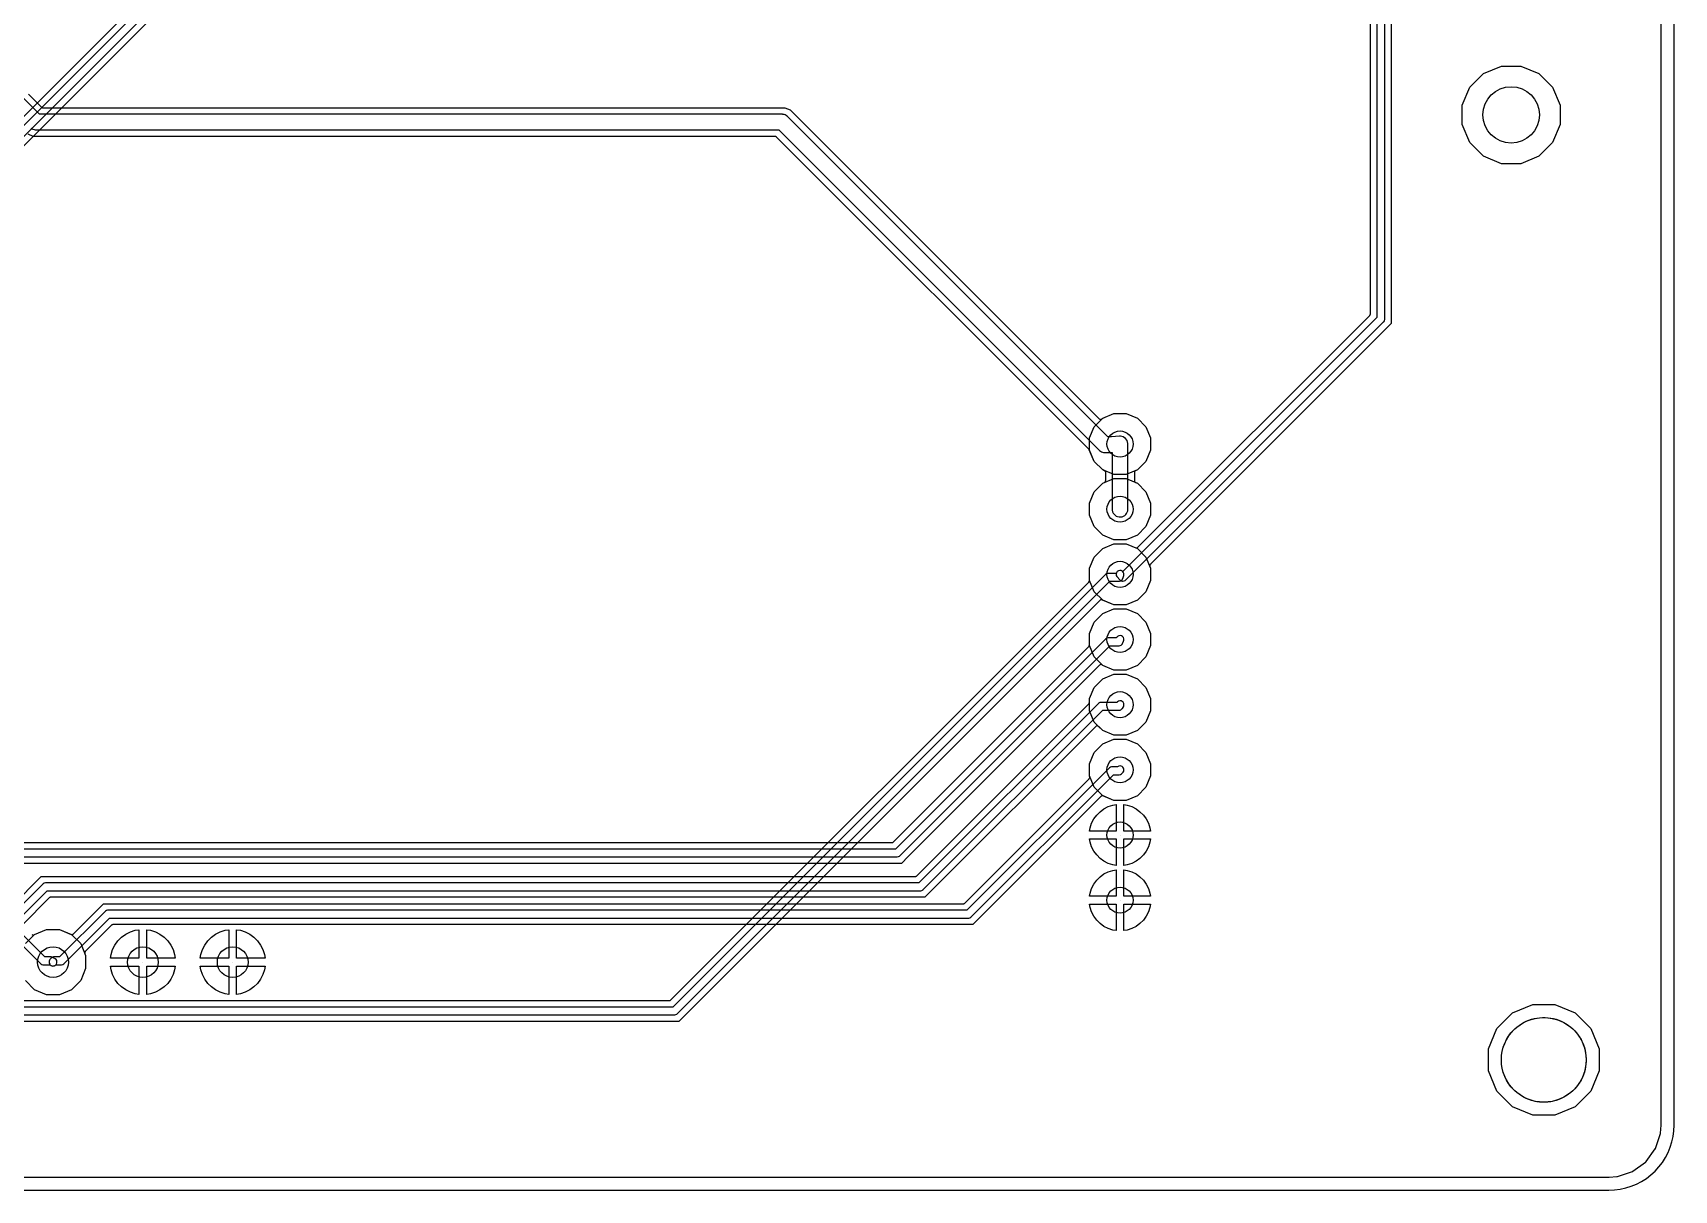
# Model space of a CAD drawing. Header units: inches. Extents: x 0 to 6.5, y 0 to 4.
# Drawn here: x 3.982 to 6.5, y 0 to 1.776 of the extents above; entities that cross this region are included whole.
import ezdxf

# ---------------------------------------------------------------- set-up
doc = ezdxf.new("R2010")
doc.units = ezdxf.units.IN

msp = doc.modelspace()

# ---------------------------------------------------------------- linework, layer by layer
at = {"layer": '16_copper'}
for points in [[(0.1, 0.02), (6.4, 0.02), (6.4001, 0.02), (6.4002, 0.02), (6.4123, 0.021), (6.4126, 0.021), (6.413, 0.0211), (6.4359, 0.0285), (6.4359, 0.0286), (6.436, 0.0286), (6.4364, 0.0288), (6.4367, 0.0289, 0.006887), (6.4367, 0.029), (6.4562, 0.0431), (6.4563, 0.0432), (6.4563, 0.0432), (6.4566, 0.0435), (6.4568, 0.0437, 0.006878), (6.4569, 0.0438), (6.471, 0.0633), (6.4711, 0.0633), (6.4711, 0.0634), (6.4712, 0.0636), (6.4713, 0.0638), (6.4713, 0.0638), (6.4714, 0.064, 0.00688), (6.4715, 0.0641), (6.4789, 0.087), (6.479, 0.0873), (6.479, 0.0877), (6.48, 0.0998), (6.48, 0.0999), (6.48, 0.1), (6.48, 3.9)], [(3.7149, 0.291), (4.9586, 0.291), (4.959, 0.291), (4.9593, 0.2911, 0.087654), (4.9603, 0.2915), (4.9605, 0.2917), (4.9608, 0.2919), (5.6021, 0.9332), (5.6023, 0.9335), (5.6025, 0.9338, 0.087651), (5.6029, 0.9347), (5.603, 0.935), (5.603, 0.9354), (5.603, 0.9543), (5.6102, 0.9716), (5.6234, 0.9848), (5.6407, 0.992), (5.6593, 0.992), (5.6766, 0.9848), (5.6898, 0.9716), (5.697, 0.9543), (5.697, 0.9357), (5.6898, 0.9184), (5.6766, 0.9052), (5.6593, 0.898), (5.6407, 0.898), (5.6233, 0.9052), (5.6233, 0.9052, 0.392586), (5.6192, 0.9051), (4.9834, 0.2693), (4.9731, 0.259), (3.7004, 0.259)], [(3.707, 0.269), (4.9665, 0.269), (4.9667, 0.269), (4.9669, 0.269, 0.153128), (4.9703, 0.2703), (4.9707, 0.2708), (5.6345, 0.9345), (5.6485, 0.9345), (5.6489, 0.9345), (5.6493, 0.9346, 0.2588), (5.654, 0.938), (5.6541, 0.9383), (5.6541, 0.9384), (5.6541, 0.9385), (5.6542, 0.9386), (5.6557, 0.9431), (5.656, 0.9443, 0.857945), (5.6445, 0.9475), (5.6443, 0.9469), (5.6442, 0.9465), (5.632, 0.9465), (5.6318, 0.9465), (5.6316, 0.9465, 0.153128), (5.6282, 0.9452), (5.6278, 0.9447), (4.964, 0.281), (3.7095, 0.281)], [(3.9245, 0.4175), (3.9943, 0.3478), (3.9944, 0.3476), (3.9946, 0.3475, 0.153125), (3.9979, 0.346), (3.9985, 0.346), (4.008, 0.346), (4.0106, 0.3447), (4.0118, 0.3442), (4.013, 0.344), (4.0142, 0.3441, 0.695637), (4.0167, 0.355), (4.0161, 0.3553), (4.0122, 0.3573), (4.0118, 0.3575), (4.0113, 0.3577, 0.050692), (4.0101, 0.358), (4.01, 0.358), (4.0099, 0.358), (4.0098, 0.358), (4.0095, 0.358), (4.001, 0.358), (3.9312, 0.4277)], [(3.981, 0.3922, 0.33558), (3.985, 0.3923), (3.9851, 0.3924), (4.0034, 0.4), (4.0233, 0.4), (4.0417, 0.3924), (4.0558, 0.3783), (4.0634, 0.3599), (4.0634, 0.3401), (4.0558, 0.3217), (4.0417, 0.3076), (4.0233, 0.3), (4.0034, 0.3), (3.9851, 0.3076), (3.971, 0.3217)]]:
    msp.add_lwpolyline(points, format="xyb", dxfattribs=at)
for points in [[(3.8883, 1.5679), (4.4986, 2.1782)], [(4.5095, 2.175), (3.8915, 1.557)], [(3.8982, 1.5468), (4.5197, 2.1683)], [(4.5315, 2.1659), (3.9006, 1.535)]]:
    msp.add_lwpolyline(points, dxfattribs=at)
for points in [[(6.2351, 1.575), (6.2075, 1.5865), (6.1865, 1.6075), (6.175, 1.6351), (6.175, 1.6649), (6.1865, 1.6925), (6.2075, 1.7135), (6.2351, 1.725), (6.2649, 1.725), (6.2925, 1.7135), (6.3135, 1.6925), (6.325, 1.6649), (6.325, 1.6351), (6.3135, 1.6075), (6.2925, 1.5865), (6.2649, 1.575)], [(5.6407, 1.098), (5.6234, 1.1052), (5.6102, 1.1184), (5.603, 1.1357), (5.603, 1.1543), (5.6102, 1.1716), (5.6234, 1.1848), (5.6407, 1.192), (5.6593, 1.192), (5.6766, 1.1848), (5.6898, 1.1716), (5.697, 1.1543), (5.697, 1.1357), (5.6898, 1.1184), (5.6766, 1.1052), (5.6593, 1.098)], [(5.6407, 0.998), (5.6234, 1.0052), (5.6102, 1.0184), (5.603, 1.0357), (5.603, 1.0543), (5.6102, 1.0716), (5.6234, 1.0848), (5.6407, 1.092), (5.6593, 1.092), (5.6766, 1.0848), (5.6898, 1.0716), (5.697, 1.0543), (5.697, 1.0357), (5.6898, 1.0184), (5.6766, 1.0052), (5.6593, 0.998)], [(5.6407, 0.798), (5.6234, 0.8052), (5.6102, 0.8184), (5.603, 0.8357), (5.603, 0.8543), (5.6102, 0.8716), (5.6234, 0.8848), (5.6407, 0.892), (5.6593, 0.892), (5.6766, 0.8848), (5.6898, 0.8716), (5.697, 0.8543), (5.697, 0.8357), (5.6898, 0.8184), (5.6766, 0.8052), (5.6593, 0.798)], [(5.6407, 0.698), (5.6234, 0.7052), (5.6102, 0.7184), (5.603, 0.7357), (5.603, 0.7543), (5.6102, 0.7716), (5.6234, 0.7848), (5.6407, 0.792), (5.6593, 0.792), (5.6766, 0.7848), (5.6898, 0.7716), (5.697, 0.7543), (5.697, 0.7357), (5.6898, 0.7184), (5.6766, 0.7052), (5.6593, 0.698)], [(5.6407, 0.598), (5.6234, 0.6052), (5.6102, 0.6184), (5.603, 0.6357), (5.603, 0.6543), (5.6102, 0.6716), (5.6234, 0.6848), (5.6407, 0.692), (5.6593, 0.692), (5.6766, 0.6848), (5.6898, 0.6716), (5.697, 0.6543), (5.697, 0.6357), (5.6898, 0.6184), (5.6766, 0.6052), (5.6593, 0.598)], [(5.6034, 0.551), (5.6042, 0.556), (5.6064, 0.563), (5.6098, 0.5696), (5.6142, 0.5756), (5.6194, 0.5808), (5.6254, 0.5852), (5.632, 0.5886), (5.639, 0.5908), (5.644, 0.5916), (5.644, 0.551)], [(5.656, 0.551), (5.656, 0.5916), (5.661, 0.5908), (5.668, 0.5886), (5.6746, 0.5852), (5.6806, 0.5808), (5.6858, 0.5756), (5.6902, 0.5696), (5.6936, 0.563), (5.6958, 0.556), (5.6966, 0.551)], [(5.639, 0.4992), (5.632, 0.5014), (5.6254, 0.5048), (5.6194, 0.5092), (5.6142, 0.5144), (5.6098, 0.5204), (5.6064, 0.527), (5.6042, 0.534), (5.6034, 0.539), (5.644, 0.539), (5.644, 0.4984)], [(5.65, 0.545), (5.65, 0.545), (5.65, 0.545), (5.65, 0.545)], [(5.656, 0.539), (5.6966, 0.539), (5.6958, 0.534), (5.6936, 0.527), (5.6902, 0.5204), (5.6858, 0.5144), (5.6806, 0.5092), (5.6746, 0.5048), (5.668, 0.5014), (5.661, 0.4992), (5.656, 0.4984)], [(5.6034, 0.451), (5.6042, 0.456), (5.6064, 0.463), (5.6098, 0.4696), (5.6142, 0.4756), (5.6194, 0.4808), (5.6254, 0.4852), (5.632, 0.4886), (5.639, 0.4908), (5.644, 0.4916), (5.644, 0.451)], [(5.656, 0.451), (5.656, 0.4916), (5.661, 0.4908), (5.668, 0.4886), (5.6746, 0.4852), (5.6806, 0.4808), (5.6858, 0.4756), (5.6902, 0.4696), (5.6936, 0.463), (5.6958, 0.456), (5.6966, 0.451)], [(5.639, 0.3992), (5.632, 0.4014), (5.6254, 0.4048), (5.6194, 0.4092), (5.6142, 0.4144), (5.6098, 0.4204), (5.6064, 0.427), (5.6042, 0.434), (5.6034, 0.439), (5.644, 0.439), (5.644, 0.3984)], [(5.65, 0.445), (5.65, 0.445), (5.65, 0.445), (5.65, 0.445)], [(5.656, 0.439), (5.6966, 0.439), (5.6958, 0.434), (5.6936, 0.427), (5.6902, 0.4204), (5.6858, 0.4144), (5.6806, 0.4092), (5.6746, 0.4048), (5.668, 0.4014), (5.661, 0.3992), (5.656, 0.3984)], [(4.1015, 0.356), (4.1024, 0.3617), (4.1048, 0.3692), (4.1084, 0.3762), (4.113, 0.3826), (4.1186, 0.3881), (4.125, 0.3928), (4.132, 0.3963), (4.1395, 0.3988), (4.1452, 0.3997), (4.1452, 0.356)], [(4.1572, 0.356), (4.1572, 0.3997), (4.1629, 0.3988), (4.1704, 0.3963), (4.1774, 0.3928), (4.1838, 0.3881), (4.1893, 0.3826), (4.1939, 0.3762), (4.1975, 0.3692), (4.1999, 0.3617), (4.2009, 0.356)], [(4.2393, 0.356), (4.2402, 0.3617), (4.2426, 0.3692), (4.2462, 0.3762), (4.2508, 0.3826), (4.2564, 0.3881), (4.2628, 0.3928), (4.2698, 0.3963), (4.2773, 0.3988), (4.283, 0.3997), (4.283, 0.356)], [(4.295, 0.356), (4.295, 0.3997), (4.3007, 0.3988), (4.3082, 0.3963), (4.3152, 0.3928), (4.3215, 0.3881), (4.3271, 0.3826), (4.3317, 0.3762), (4.3353, 0.3692), (4.3377, 0.3617), (4.3386, 0.356)], [(4.1395, 0.3012), (4.132, 0.3037), (4.125, 0.3072), (4.1186, 0.3119), (4.113, 0.3174), (4.1084, 0.3238), (4.1048, 0.3308), (4.1024, 0.3383), (4.1015, 0.344), (4.1452, 0.344), (4.1452, 0.3003)], [(4.1512, 0.35), (4.1512, 0.35), (4.1512, 0.35), (4.1512, 0.35)], [(4.1572, 0.344), (4.2009, 0.344), (4.1999, 0.3383), (4.1975, 0.3308), (4.1939, 0.3238), (4.1893, 0.3174), (4.1838, 0.3119), (4.1774, 0.3072), (4.1704, 0.3037), (4.1629, 0.3012), (4.1572, 0.3003)], [(4.2773, 0.3012), (4.2698, 0.3037), (4.2628, 0.3072), (4.2564, 0.3119), (4.2508, 0.3174), (4.2462, 0.3238), (4.2426, 0.3308), (4.2402, 0.3383), (4.2393, 0.344), (4.283, 0.344), (4.283, 0.3003)], [(4.289, 0.35), (4.289, 0.35), (4.289, 0.35), (4.289, 0.35)], [(4.295, 0.344), (4.3386, 0.344), (4.3377, 0.3383), (4.3353, 0.3308), (4.3317, 0.3238), (4.3271, 0.3174), (4.3215, 0.3119), (4.3152, 0.3072), (4.3082, 0.3037), (4.3007, 0.3012), (4.295, 0.3003)], [(6.2831, 0.115), (6.2519, 0.1279), (6.2279, 0.1519), (6.215, 0.1831), (6.215, 0.2169), (6.2279, 0.2481), (6.2519, 0.2721), (6.2831, 0.285), (6.3169, 0.285), (6.3481, 0.2721), (6.3721, 0.2481), (6.385, 0.2169), (6.385, 0.1831), (6.3721, 0.1519), (6.3481, 0.1279), (6.3169, 0.115)]]:
    msp.add_lwpolyline(points, close=True, dxfattribs=at)
at = {"layer": '1_copper'}
for points in [[(0.1, 0.02), (6.4, 0.02), (6.4001, 0.02), (6.4002, 0.02), (6.4123, 0.021), (6.4126, 0.021), (6.413, 0.0211), (6.4359, 0.0285), (6.4359, 0.0286), (6.436, 0.0286), (6.4364, 0.0288), (6.4367, 0.0289, 0.006887), (6.4367, 0.029), (6.4562, 0.0431), (6.4563, 0.0432), (6.4563, 0.0432), (6.4566, 0.0435), (6.4568, 0.0437, 0.006878), (6.4569, 0.0438), (6.471, 0.0633), (6.4711, 0.0633), (6.4711, 0.0634), (6.4712, 0.0636), (6.4713, 0.0638), (6.4713, 0.0638), (6.4714, 0.064, 0.00688), (6.4715, 0.0641), (6.4789, 0.087), (6.479, 0.0873), (6.479, 0.0877), (6.48, 0.0998), (6.48, 0.0999), (6.48, 0.1), (6.48, 3.9)], [(6.066, 1.8133), (6.066, 1.3299), (5.6965, 0.9604), (5.6965, 0.9603), (5.6964, 0.9603, 0.218356), (5.6956, 0.9579), (5.6958, 0.9575), (5.6958, 0.9572, 0.007894), (5.6959, 0.9571), (5.697, 0.9543), (5.697, 0.9357), (5.6898, 0.9184), (5.6766, 0.9052), (5.6593, 0.898), (5.6407, 0.898), (5.6234, 0.9052), (5.6102, 0.9184), (5.603, 0.9357), (5.603, 0.9543), (5.6102, 0.9716), (5.6234, 0.9848), (5.6407, 0.992), (5.6593, 0.992), (5.6741, 0.9859), (5.6742, 0.9859), (5.6743, 0.9858, 0.218355), (5.6767, 0.986), (5.6771, 0.9863), (5.6773, 0.9865, 0.007882), (5.6774, 0.9865), (6.0331, 1.3422), (6.0333, 1.3425), (6.0335, 1.3428, 0.087651), (6.0339, 1.3437), (6.034, 1.344), (6.034, 1.3444), (6.034, 1.8133)], [(6.044, 1.8263), (6.044, 1.339), (5.6542, 0.9492), (5.6536, 0.9498, 0.857953), (5.6451, 0.9415), (5.6455, 0.941), (5.6495, 0.9365), (5.6498, 0.9363), (5.65, 0.9361, 0.177235), (5.6538, 0.9345), (5.6541, 0.9345), (5.6544, 0.9345, 0.153128), (5.6578, 0.9358), (5.6582, 0.9362), (5.6582, 0.9362), (5.6582, 0.9362), (5.6582, 0.9363), (6.0542, 1.3323), (6.0544, 1.3324), (6.0545, 1.3326, 0.153125), (6.056, 1.3359), (6.056, 1.3365), (6.056, 1.8263)], [(3.9797, 1.6299, 0.144213), (3.9859, 1.6271), (3.9863, 1.6271, 0.015609), (3.9871, 1.627), (3.9875, 1.627), (5.1265, 1.627), (5.618, 1.1355), (5.6184, 1.1352), (5.6187, 1.1349, 0.144213), (5.6249, 1.1321), (5.6253, 1.1321, 0.015609), (5.6261, 1.132), (5.6265, 1.132), (5.6375, 1.132), (5.6379, 1.132), (5.638, 1.132), (5.638, 1.045), (5.6381, 1.0433, 0.930834), (5.662, 1.045), (5.662, 1.145), (5.662, 1.1455), (5.662, 1.146, 0.374198), (5.6506, 1.157), (5.6503, 1.157), (5.6499, 1.157), (5.6495, 1.157), (5.649, 1.157), (5.637, 1.156), (5.6315, 1.156), (5.14, 1.6475), (5.1396, 1.6478), (5.1393, 1.6481, 0.144213), (5.1331, 1.6509), (5.1327, 1.6509, 0.015609), (5.1319, 1.651), (5.1315, 1.651), (3.9925, 1.651), (3.9355, 1.708)], [(3.9757, 1.6819), (3.9957, 1.6619), (3.996, 1.6617), (3.9963, 1.6615, 0.087651), (3.9972, 1.6611), (3.9975, 1.661), (3.9979, 1.661), (5.1359, 1.661), (5.144, 1.6577), (5.1506, 1.651), (5.618, 1.1837), (5.6181, 1.1835, 0.353382), (5.6219, 1.1834), (5.622, 1.1835), (5.6222, 1.1837), (5.6234, 1.1848), (5.6407, 1.192), (5.6593, 1.192), (5.6766, 1.1848), (5.6898, 1.1716), (5.697, 1.1543), (5.697, 1.1357), (5.6898, 1.1184), (5.6766, 1.1052), (5.6739, 1.104), (5.6738, 1.104), (5.6737, 1.104, 0.21835), (5.6721, 1.1021), (5.6721, 1.1016), (5.672, 1.1013, 0.007886), (5.672, 1.1012), (5.672, 1.0888), (5.672, 1.0887), (5.672, 1.0886, 0.218346), (5.6731, 1.0864), (5.6735, 1.0862), (5.6738, 1.086, 0.00789), (5.6739, 1.086), (5.6766, 1.0848), (5.6898, 1.0716), (5.697, 1.0543), (5.697, 1.0357), (5.6898, 1.0184), (5.6766, 1.0052), (5.6593, 0.998), (5.6407, 0.998), (5.6234, 1.0052), (5.6102, 1.0184), (5.603, 1.0357), (5.603, 1.0543), (5.6102, 1.0716), (5.6234, 1.0848), (5.6261, 1.086), (5.6262, 1.086), (5.6263, 1.086, 0.21835), (5.6279, 1.0879), (5.6279, 1.0884), (5.628, 1.0887, 0.007886), (5.628, 1.0888), (5.628, 1.1012), (5.628, 1.1013), (5.628, 1.1014, 0.218346), (5.6269, 1.1036), (5.6265, 1.1038), (5.6262, 1.104, 0.00789), (5.6261, 1.104), (5.6234, 1.1052), (5.6102, 1.1184), (5.6029, 1.1359), (5.6029, 1.136, 0.071785), (5.6025, 1.1368), (5.6023, 1.137), (5.6021, 1.1373), (5.1233, 1.6161), (5.123, 1.6163), (5.1227, 1.6165, 0.087651), (5.1218, 1.6169), (5.1215, 1.617), (5.1211, 1.617), (3.9831, 1.617), (3.975, 1.6203)], [(3.9099, 0.5335), (5.3001, 0.5335), (5.3005, 0.5335), (5.3008, 0.5336, 0.087654), (5.3018, 0.534), (5.302, 0.5342), (5.3023, 0.5344), (5.6021, 0.8342), (5.6023, 0.8345), (5.6025, 0.8348, 0.087651), (5.6029, 0.8357), (5.603, 0.836), (5.603, 0.8364), (5.603, 0.8543), (5.6102, 0.8716), (5.6234, 0.8848), (5.6407, 0.892), (5.6593, 0.892), (5.6766, 0.8848), (5.6898, 0.8716), (5.697, 0.8543), (5.697, 0.8357), (5.6898, 0.8184), (5.6766, 0.8052), (5.6593, 0.798), (5.6407, 0.798), (5.6234, 0.8052), (5.623, 0.8056, 0.414231), (5.6187, 0.8056), (5.3249, 0.5118), (5.3146, 0.5015), (3.9244, 0.5015)], [(3.919, 0.5115), (5.308, 0.5115), (5.3082, 0.5115), (5.3084, 0.5115, 0.153128), (5.3118, 0.5128), (5.3122, 0.5133), (5.6345, 0.8355), (5.6485, 0.8355), (5.6487, 0.8355), (5.6488, 0.8355, 0.258805), (5.6537, 0.8386), (5.654, 0.8391), (5.6555, 0.8426), (5.6559, 0.8438, 0.857946), (5.6448, 0.8479), (5.6446, 0.8475), (5.632, 0.8475), (5.6318, 0.8475), (5.6316, 0.8475, 0.153128), (5.6282, 0.8462), (5.6278, 0.8457), (5.3055, 0.5235), (3.9165, 0.5235)], [(3.907, 0.3931), (3.9954, 0.4815), (5.3361, 0.4815), (5.3365, 0.4815), (5.3368, 0.4816, 0.087654), (5.3378, 0.482), (5.338, 0.4822), (5.3383, 0.4824), (5.6021, 0.7462), (5.6023, 0.7465), (5.6025, 0.7468, 0.087651), (5.6029, 0.7477), (5.603, 0.748), (5.603, 0.7484), (5.603, 0.7543), (5.6102, 0.7716), (5.6234, 0.7848), (5.6407, 0.792), (5.6593, 0.792), (5.6766, 0.7848), (5.6898, 0.7716), (5.697, 0.7543), (5.697, 0.7357), (5.6898, 0.7184), (5.6766, 0.7052), (5.6593, 0.698), (5.6407, 0.698), (5.6234, 0.7052), (5.617, 0.7116), (5.6168, 0.7117, 0.39257), (5.6127, 0.7116), (5.3609, 0.4598), (5.3506, 0.4495), (4.0099, 0.4495), (4.0095, 0.4495), (4.0092, 0.4494, 0.087654), (4.0082, 0.449), (4.008, 0.4488), (4.0077, 0.4486), (3.9251, 0.366)], [(3.8927, 0.3478), (4.0045, 0.4595), (5.344, 0.4595), (5.3442, 0.4595), (5.3444, 0.4595, 0.153128), (5.3478, 0.4608), (5.3482, 0.4613), (5.6235, 0.7365), (5.6485, 0.7365), (5.6489, 0.7365), (5.6492, 0.7365, 0.205415), (5.6533, 0.7389), (5.6535, 0.7393), (5.6536, 0.7393), (5.6536, 0.7394), (5.6536, 0.7394), (5.6551, 0.7419), (5.6557, 0.743, 0.773606), (5.646, 0.7495), (5.6452, 0.7486), (5.6451, 0.7485), (5.621, 0.7485), (5.6208, 0.7485), (5.6206, 0.7485, 0.153128), (5.6172, 0.7472), (5.6168, 0.7467), (5.3415, 0.4715), (4.002, 0.4715), (4.0018, 0.4715), (4.0016, 0.4715, 0.153128), (3.9982, 0.4702), (3.9978, 0.4697), (3.886, 0.358)], [(3.971, 0.3783), (3.9851, 0.3924), (4.0034, 0.4), (4.0233, 0.4), (4.0413, 0.3926), (4.0414, 0.3925), (4.0414, 0.3925, 0.218355), (4.0439, 0.3927), (4.0443, 0.393), (4.0445, 0.3931, 0.007882), (4.0446, 0.3932), (4.0909, 0.4395), (5.4096, 0.4395), (5.41, 0.4395), (5.4103, 0.4396, 0.087654), (5.4113, 0.44), (5.4115, 0.4402), (5.4118, 0.4404), (5.6028, 0.6314), (5.6028, 0.6314), (5.6029, 0.6315, 0.144309), (5.6036, 0.633), (5.6036, 0.6334), (5.6036, 0.6337, 0.007652), (5.6036, 0.6339), (5.6035, 0.6343), (5.6034, 0.6346, 0.006005), (5.6034, 0.6347), (5.603, 0.6357), (5.603, 0.6543), (5.6102, 0.6716), (5.6234, 0.6848), (5.6407, 0.692), (5.6593, 0.692), (5.6766, 0.6848), (5.6898, 0.6716), (5.697, 0.6543), (5.697, 0.6357), (5.6898, 0.6184), (5.6766, 0.6052), (5.6593, 0.598), (5.6407, 0.598), (5.6241, 0.6049), (5.624, 0.6049), (5.624, 0.6049, 0.218355), (5.6215, 0.6047), (5.6213, 0.6045), (5.6212, 0.6045, 0.00973), (5.6212, 0.6044), (5.6209, 0.6043, 0.007882), (5.6208, 0.6042), (5.4344, 0.4178), (5.4241, 0.4075), (4.1054, 0.4075), (4.105, 0.4075), (4.1047, 0.4074, 0.087654), (4.1037, 0.407), (4.1035, 0.4068), (4.1032, 0.4066), (4.0628, 0.3662), (4.0628, 0.3661), (4.0627, 0.3661, 0.218345), (4.0619, 0.3637), (4.0621, 0.3633), (4.0621, 0.363, 0.007884), (4.0622, 0.3629), (4.0634, 0.3599), (4.0634, 0.3401), (4.0558, 0.3217), (4.0417, 0.3076), (4.0233, 0.3), (4.0034, 0.3), (3.9851, 0.3076), (3.971, 0.3217)]]:
    msp.add_lwpolyline(points, format="xyb", dxfattribs=at)
for points in [[(6.2351, 1.575), (6.2075, 1.5865), (6.1865, 1.6075), (6.175, 1.6351), (6.175, 1.6649), (6.1865, 1.6925), (6.2075, 1.7135), (6.2351, 1.725), (6.2649, 1.725), (6.2925, 1.7135), (6.3135, 1.6925), (6.325, 1.6649), (6.325, 1.6351), (6.3135, 1.6075), (6.2925, 1.5865), (6.2649, 1.575)], [(5.6034, 0.551), (5.6042, 0.556), (5.6064, 0.563), (5.6098, 0.5696), (5.6142, 0.5756), (5.6194, 0.5808), (5.6254, 0.5852), (5.632, 0.5886), (5.639, 0.5908), (5.644, 0.5916), (5.644, 0.551)], [(5.656, 0.551), (5.656, 0.5916), (5.661, 0.5908), (5.668, 0.5886), (5.6746, 0.5852), (5.6806, 0.5808), (5.6858, 0.5756), (5.6902, 0.5696), (5.6936, 0.563), (5.6958, 0.556), (5.6966, 0.551)], [(5.639, 0.4992), (5.632, 0.5014), (5.6254, 0.5048), (5.6194, 0.5092), (5.6142, 0.5144), (5.6098, 0.5204), (5.6064, 0.527), (5.6042, 0.534), (5.6034, 0.539), (5.644, 0.539), (5.644, 0.4984)], [(5.65, 0.545), (5.65, 0.545), (5.65, 0.545), (5.65, 0.545)], [(5.656, 0.539), (5.6966, 0.539), (5.6958, 0.534), (5.6936, 0.527), (5.6902, 0.5204), (5.6858, 0.5144), (5.6806, 0.5092), (5.6746, 0.5048), (5.668, 0.5014), (5.661, 0.4992), (5.656, 0.4984)], [(5.6034, 0.451), (5.6042, 0.456), (5.6064, 0.463), (5.6098, 0.4696), (5.6142, 0.4756), (5.6194, 0.4808), (5.6254, 0.4852), (5.632, 0.4886), (5.639, 0.4908), (5.644, 0.4916), (5.644, 0.451)], [(5.656, 0.451), (5.656, 0.4916), (5.661, 0.4908), (5.668, 0.4886), (5.6746, 0.4852), (5.6806, 0.4808), (5.6858, 0.4756), (5.6902, 0.4696), (5.6936, 0.463), (5.6958, 0.456), (5.6966, 0.451)], [(5.639, 0.3992), (5.632, 0.4014), (5.6254, 0.4048), (5.6194, 0.4092), (5.6142, 0.4144), (5.6098, 0.4204), (5.6064, 0.427), (5.6042, 0.434), (5.6034, 0.439), (5.644, 0.439), (5.644, 0.3984)], [(5.65, 0.445), (5.65, 0.445), (5.65, 0.445), (5.65, 0.445)], [(5.656, 0.439), (5.6966, 0.439), (5.6958, 0.434), (5.6936, 0.427), (5.6902, 0.4204), (5.6858, 0.4144), (5.6806, 0.4092), (5.6746, 0.4048), (5.668, 0.4014), (5.661, 0.3992), (5.656, 0.3984)], [(4.1015, 0.356), (4.1024, 0.3617), (4.1048, 0.3692), (4.1084, 0.3762), (4.113, 0.3826), (4.1186, 0.3881), (4.125, 0.3928), (4.132, 0.3963), (4.1395, 0.3988), (4.1452, 0.3997), (4.1452, 0.356)], [(4.1572, 0.356), (4.1572, 0.3997), (4.1629, 0.3988), (4.1704, 0.3963), (4.1774, 0.3928), (4.1838, 0.3881), (4.1893, 0.3826), (4.1939, 0.3762), (4.1975, 0.3692), (4.1999, 0.3617), (4.2009, 0.356)], [(4.2393, 0.356), (4.2402, 0.3617), (4.2426, 0.3692), (4.2462, 0.3762), (4.2508, 0.3826), (4.2564, 0.3881), (4.2628, 0.3928), (4.2698, 0.3963), (4.2773, 0.3988), (4.283, 0.3997), (4.283, 0.356)], [(4.295, 0.356), (4.295, 0.3997), (4.3007, 0.3988), (4.3082, 0.3963), (4.3152, 0.3928), (4.3215, 0.3881), (4.3271, 0.3826), (4.3317, 0.3762), (4.3353, 0.3692), (4.3377, 0.3617), (4.3386, 0.356)], [(4.1395, 0.3012), (4.132, 0.3037), (4.125, 0.3072), (4.1186, 0.3119), (4.113, 0.3174), (4.1084, 0.3238), (4.1048, 0.3308), (4.1024, 0.3383), (4.1015, 0.344), (4.1452, 0.344), (4.1452, 0.3003)], [(4.1512, 0.35), (4.1512, 0.35), (4.1512, 0.35), (4.1512, 0.35)], [(4.1572, 0.344), (4.2009, 0.344), (4.1999, 0.3383), (4.1975, 0.3308), (4.1939, 0.3238), (4.1893, 0.3174), (4.1838, 0.3119), (4.1774, 0.3072), (4.1704, 0.3037), (4.1629, 0.3012), (4.1572, 0.3003)], [(4.2773, 0.3012), (4.2698, 0.3037), (4.2628, 0.3072), (4.2564, 0.3119), (4.2508, 0.3174), (4.2462, 0.3238), (4.2426, 0.3308), (4.2402, 0.3383), (4.2393, 0.344), (4.283, 0.344), (4.283, 0.3003)], [(4.289, 0.35), (4.289, 0.35), (4.289, 0.35), (4.289, 0.35)], [(4.295, 0.344), (4.3386, 0.344), (4.3377, 0.3383), (4.3353, 0.3308), (4.3317, 0.3238), (4.3271, 0.3174), (4.3215, 0.3119), (4.3152, 0.3072), (4.3082, 0.3037), (4.3007, 0.3012), (4.295, 0.3003)], [(6.2831, 0.115), (6.2519, 0.1279), (6.2279, 0.1519), (6.215, 0.1831), (6.215, 0.2169), (6.2279, 0.2481), (6.2519, 0.2721), (6.2831, 0.285), (6.3169, 0.285), (6.3481, 0.2721), (6.3721, 0.2481), (6.385, 0.2169), (6.385, 0.1831), (6.3721, 0.1519), (6.3481, 0.1279), (6.3169, 0.115)]]:
    msp.add_lwpolyline(points, close=True, dxfattribs=at)
msp.add_lwpolyline([(4.0145, 0.3441, 0.101646), (4.0167, 0.345), (4.0176, 0.3458), (4.0178, 0.346), (4.026, 0.346), (4.0262, 0.346), (4.0264, 0.346, 0.153128), (4.0298, 0.3473), (4.0302, 0.3478), (4.1, 0.4175), (5.4175, 0.4175), (5.4177, 0.4175), (5.4179, 0.4175, 0.153128), (5.4213, 0.4188), (5.4217, 0.4193), (5.64, 0.6375), (5.6485, 0.6375), (5.6487, 0.6375), (5.6489, 0.6375, 0.153128), (5.6523, 0.6388), (5.6527, 0.6393), (5.6542, 0.6408), (5.655, 0.6417), (5.6556, 0.6428, 0.622973), (5.6484, 0.6508), (5.6472, 0.6503), (5.6462, 0.6497), (5.646, 0.6495), (5.6375, 0.6495), (5.6373, 0.6495), (5.6371, 0.6495, 0.153128), (5.6337, 0.6482), (5.6333, 0.6477), (5.415, 0.4295), (4.0975, 0.4295), (4.0973, 0.4295), (4.0971, 0.4295, 0.153128), (4.0937, 0.4282), (4.0933, 0.4277), (4.0235, 0.358), (4.015, 0.358), (4.0145, 0.3579), (4.0139, 0.3579, 0.153129), (4.0107, 0.3562), (4.0107, 0.3562), (4.0107, 0.3561), (4.0106, 0.3561), (4.0103, 0.3558), (4.0087, 0.3538), (4.0081, 0.3528, 0.554763), (4.0133, 0.344)], format="xyb", close=True, dxfattribs=at)
at = {"layer": 'drills_NPTH'}
msp.add_circle((6.3, 0.2), 0.065, dxfattribs=at)
at = {"layer": 'drills_PTH'}
for centre, radius in [((6.25, 1.65), 0.0433), ((5.65, 1.145), 0.02), ((5.65, 1.045), 0.02), ((5.65, 0.945), 0.02), ((5.65, 0.845), 0.02), ((5.65, 0.745), 0.02), ((5.65, 0.645), 0.02), ((5.65, 0.545), 0.02), ((5.65, 0.445), 0.02), ((4.0134, 0.35), 0.0236), ((4.1512, 0.35), 0.0236), ((4.289, 0.35), 0.0236)]:
    msp.add_circle(centre, radius, dxfattribs=at)
at = {"layer": 'holes'}
msp.add_lwpolyline([(6.365, 0.1979), (6.3647, 0.1936), (6.3642, 0.1894), (6.3633, 0.1852), (6.3622, 0.1811), (6.3609, 0.1771), (6.3592, 0.1732), (6.3574, 0.1693), (6.3552, 0.1657), (6.3529, 0.1621), (6.3503, 0.1587), (6.3475, 0.1555), (6.3445, 0.1525), (6.3413, 0.1497), (6.3379, 0.1471), (6.3343, 0.1448), (6.3307, 0.1426), (6.3268, 0.1408), (6.3229, 0.1391), (6.3189, 0.1378), (6.3148, 0.1367), (6.3106, 0.1358), (6.3064, 0.1353), (6.3021, 0.135), (6.2979, 0.135), (6.2936, 0.1353), (6.2894, 0.1358), (6.2852, 0.1367), (6.2811, 0.1378), (6.2771, 0.1391), (6.2732, 0.1408), (6.2693, 0.1426), (6.2657, 0.1448), (6.2621, 0.1471), (6.2587, 0.1497), (6.2555, 0.1525), (6.2525, 0.1555), (6.2497, 0.1587), (6.2471, 0.1621), (6.2448, 0.1657), (6.2426, 0.1693), (6.2408, 0.1732), (6.2391, 0.1771), (6.2378, 0.1811), (6.2367, 0.1852), (6.2358, 0.1894), (6.2353, 0.1936), (6.235, 0.1979), (6.235, 0.2021), (6.2353, 0.2064), (6.2358, 0.2106), (6.2367, 0.2148), (6.2378, 0.2189), (6.2391, 0.2229), (6.2408, 0.2268), (6.2426, 0.2307), (6.2448, 0.2343), (6.2471, 0.2379), (6.2497, 0.2413), (6.2525, 0.2445), (6.2555, 0.2475), (6.2587, 0.2503), (6.2621, 0.2529), (6.2657, 0.2552), (6.2693, 0.2574), (6.2732, 0.2592), (6.2771, 0.2609), (6.2811, 0.2622), (6.2852, 0.2633), (6.2894, 0.2642), (6.2936, 0.2647), (6.2979, 0.265), (6.3021, 0.265), (6.3064, 0.2647), (6.3106, 0.2642), (6.3148, 0.2633), (6.3189, 0.2622), (6.3229, 0.2609), (6.3268, 0.2592), (6.3307, 0.2574), (6.3343, 0.2552), (6.3379, 0.2529), (6.3413, 0.2503), (6.3445, 0.2475), (6.3475, 0.2445), (6.3503, 0.2413), (6.3529, 0.2379), (6.3552, 0.2343), (6.3574, 0.2307), (6.3592, 0.2268), (6.3609, 0.2229), (6.3622, 0.2189), (6.3633, 0.2148), (6.3642, 0.2106), (6.3647, 0.2064), (6.365, 0.2021), (6.365, 0.1979)], close=True, dxfattribs=at)
at = {"layer": 'outline'}
msp.add_lwpolyline([(0.1, 0), (6.4, 0), (6.4087, 0.0004), (6.4174, 0.0015), (6.4259, 0.0034), (6.4342, 0.006), (6.4423, 0.0094), (6.45, 0.0134), (6.4574, 0.0181), (6.4643, 0.0234), (6.4707, 0.0293), (6.4766, 0.0357), (6.4819, 0.0426), (6.4866, 0.05), (6.4906, 0.0577), (6.494, 0.0658), (6.4966, 0.0741), (6.4985, 0.0826), (6.4996, 0.0913), (6.5, 0.1), (6.5, 3.9)], dxfattribs=at)

doc.saveas('drawing.dxf')
